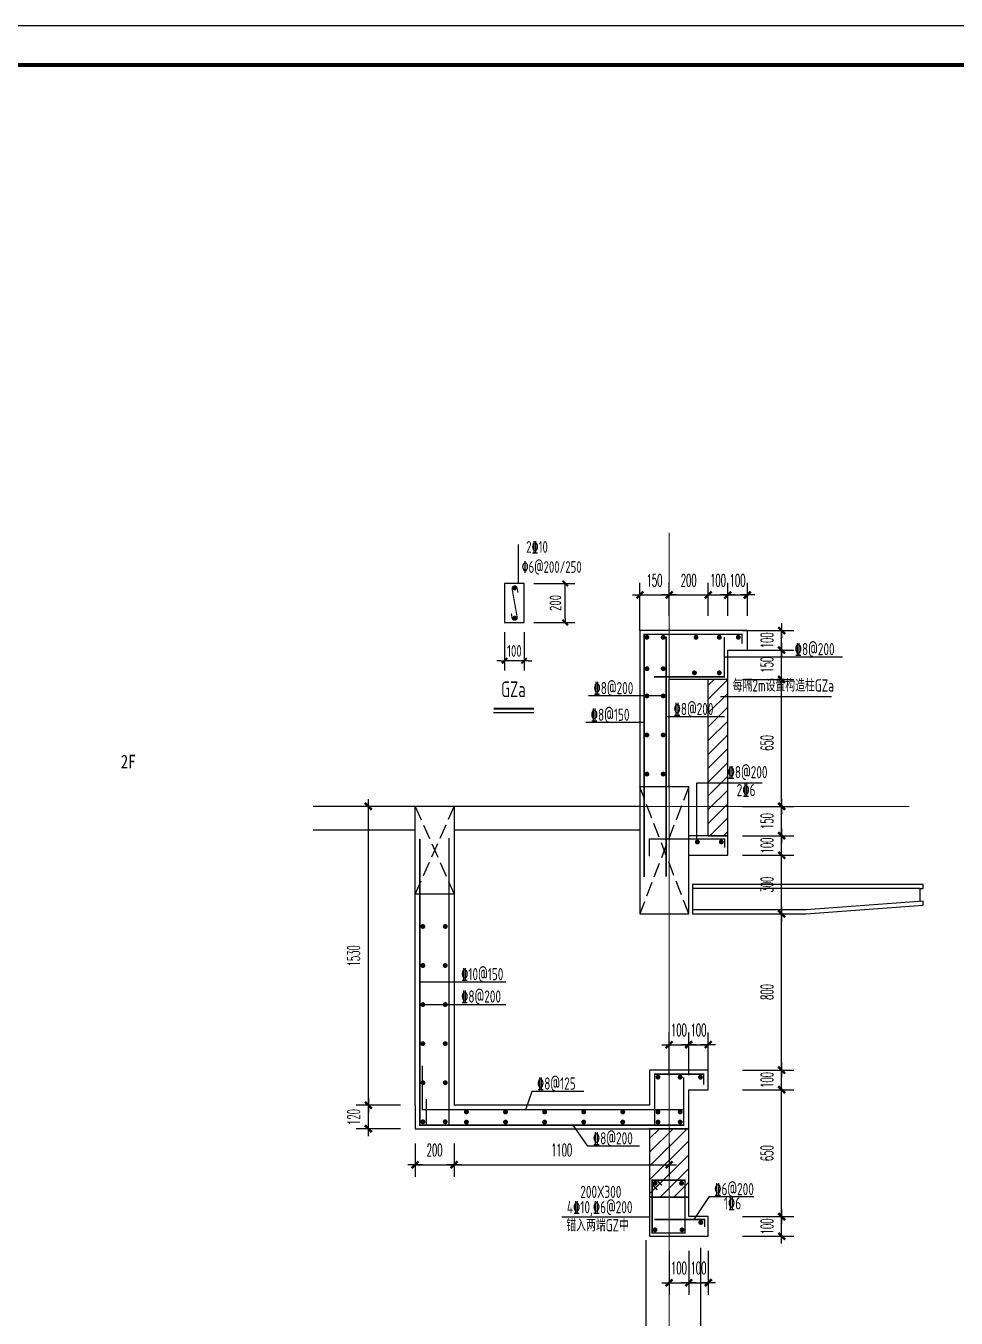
# Model space of a CAD drawing. Extents: x 169490 to 7584583, y -2399407 to 1374371.
# Drawn here: x 1592810 to 1597569, y 690855 to 697470 of the extents above; entities that cross this region are included whole.
import ezdxf
from ezdxf.enums import TextEntityAlignment as Align

# ---------------------------------------------------------------- set-up
doc = ezdxf.new("R2010")
doc.units = 0
doc.header["$LTSCALE"] = 100
for name, pattern in [('ACAD_ISO10W100', [18.5, 12, -3, 0.5, -3]), ('DASH', [0.35, 0.25, -0.1]), ('DIVIDE2', [15.875, 6.35, -3.175, 0, -3.175, 0, -3.175]), ('DOTE', [2.42, 2, -0.2, 0.02, -0.2])]:
    doc.linetypes.add(name, pattern=pattern)
doc.layers.get('0').update_dxf_attribs({"linetype": 'CONTINUOUS'})
doc.layers.get('DEFPOINTS').update_dxf_attribs({"linetype": 'CONTINUOUS'})
for name, color, linetype in [('10', 7, 'DIVIDE2'), ('A-TEXT(房间)', 243, 'CONTINUOUS'), ('PUB_HATCH', 8, 'CONTINUOUS'), ('S-BEAM-XRBAR', 20, 'CONTINUOUS'), ('S-DETL-LINE1', 2, 'CONTINUOUS'), ('S-DETL-RBAR', 1, 'CONTINUOUS'), ('S-DETL-TEXT', 7, 'CONTINUOUS'), ('S-SLAB-DIM', 92, 'CONTINUOUS'), ('WALL', 7, 'CONTINUOUS'), ('图框', 140, 'CONTINUOUS'), ('大样详图_文字', 60, 'CONTINUOUS'), ('尺寸标注', 3, 'CONTINUOUS'), ('立面', 73, 'CONTINUOUS'), ('辅助线', 251, 'CONTINUOUS')]:
    doc.layers.add(name, color=color, linetype=linetype)
doc.layers.add('DOTE', color=147, linetype='DOTE', lineweight=15)
doc.styles.add('DIM_FONT_T3', font='SIMPLEX', dxfattribs={"width": 0.494118, "bigfont": 'GBCBIG'})
doc.styles.add('TSSD_Dimension', font='Tssdeng.shx', dxfattribs={"width": 0.7, "bigfont": 'tssdchn.shx'})
doc.styles.add('TSSD_REIN', font='tssdeng.shx', dxfattribs={"width": 0.7, "bigfont": 'hztxt.shx'})
doc.styles.add('黑体', font='simhei.ttf', dxfattribs={"width": 0.7})
doc.dimstyles.new('DIMN100$TCH&&25', dxfattribs={"dimtxt": 63.75, "dimasz": 0.25, "dimexe": 62.5, "dimexo": 75, "dimgap": 43.125, "dimtad": 1, "dimdec": 0, "dimzin": 0, "dimdsep": 46, "dimtxsty": 'DIM_FONT_T3', "dimblk": '_DIMX', "dimcen": 0.09, "dimclrt": 7, "dimadec": 0, "dimazin": 0, "dimtfac": 1, "dimtdec": 0, "dimtix": 1, "dimtmove": 2, "dimatfit": 3, "dimldrblk": '_DIMX', "dimfxl": 10, "dimtolj": 1, "dimtzin": 0, "dimarcsym": 0})
doc.dimstyles.new('TSSD_20_100', dxfattribs={"dimtxt": 300, "dimasz": 100, "dimexe": 250, "dimexo": 250, "dimgap": 100, "dimtad": 1, "dimdec": 0, "dimlfac": 0.2, "dimzin": 0, "dimdsep": 46, "dimtxsty": 'TSSD_Dimension', "dimblk": '_TSDBK', "dimcen": 0, "dimclrt": 7, "dimadec": 0, "dimazin": 0, "dimtfac": 1, "dimtdec": 0, "dimtix": 1, "dimtmove": 2, "dimatfit": 3, "dimldrblk": '_TSDBK', "dimfxl": 1, "dimtolj": 1, "dimtzin": 0, "dimarcsym": 0})

# ---------------------------------------------------------------- blocks, each defined once
blk = doc.blocks.new('_DIMX')
blk.add_line((-150, 0), (150, 0))
at = {"const_width": 50}
blk.add_lwpolyline([(-70, -70), (70, 70)], dxfattribs=at)
blk = doc.blocks.new('*D1055')
at = {"layer": 'DEFPOINTS', "color": 0, "transparency": 16777216}
for p in [(1596201.2, 691274.4), (1596301.2, 691274.4), (1596301.2, 691036.2)]:
    blk.add_point(p, dxfattribs=at)
at = {"layer": '尺寸标注', "color": 0, "lineweight": -2, "transparency": 16777216}
for p, q in [((1596201.2, 691199.4), (1596201.2, 690973.7)), ((1596301.2, 691199.4), (1596301.2, 690973.7)), ((1596201, 691036.2), (1596200.7, 691036.2)), ((1596201.2, 691036.2), (1596301.2, 691036.2)), ((1596301.5, 691036.2), (1596301.7, 691036.2))]:
    blk.add_line(p, q, dxfattribs=at)
at = {"layer": '尺寸标注', "color": 0, "lineweight": -2, "transparency": 16777216, "xscale": 0.25, "yscale": 0.25, "zscale": 0.25}
blk.add_blockref('_DIMX', (1596201.2, 691036.2), dxfattribs=at)
at = {"layer": '尺寸标注', "color": 0, "lineweight": -2, "transparency": 16777216, "xscale": 0.25, "yscale": 0.25, "zscale": 0.25, "rotation": 180}
blk.add_blockref('_DIMX', (1596301.2, 691036.2), dxfattribs=at)
at = {"layer": '尺寸标注', "color": 7, "transparency": 16777216, "insert": (1596251.2, 691111.2), "char_height": 63.75, "attachment_point": 5, "style": 'DIM_FONT_T3'}
blk.add_mtext('\\A1;100', dxfattribs=at)
blk = doc.blocks.new('*D1056')
at = {"layer": 'DEFPOINTS', "color": 0, "transparency": 16777216}
for p in [(1596301.2, 692254.7), (1596201.2, 692024.4), (1596301.2, 692024.4)]:
    blk.add_point(p, dxfattribs=at)
at = {"layer": '尺寸标注', "color": 0, "lineweight": -2, "transparency": 16777216}
for p, q in [((1596201.2, 692099.4), (1596201.2, 692317.2)), ((1596301.2, 692099.4), (1596301.2, 692317.2)), ((1596201, 692254.7), (1596200.7, 692254.7)), ((1596201.2, 692254.7), (1596301.2, 692254.7)), ((1596301.5, 692254.7), (1596301.7, 692254.7))]:
    blk.add_line(p, q, dxfattribs=at)
at = {"layer": '尺寸标注', "color": 0, "lineweight": -2, "transparency": 16777216, "xscale": 0.25, "yscale": 0.25, "zscale": 0.25}
blk.add_blockref('_DIMX', (1596201.2, 692254.7), dxfattribs=at)
at = {"layer": '尺寸标注', "color": 0, "lineweight": -2, "transparency": 16777216, "xscale": 0.25, "yscale": 0.25, "zscale": 0.25, "rotation": 180}
blk.add_blockref('_DIMX', (1596301.2, 692254.7), dxfattribs=at)
at = {"layer": '尺寸标注', "color": 7, "transparency": 16777216, "insert": (1596251.2, 692329.7), "char_height": 63.75, "attachment_point": 5, "style": 'DIM_FONT_T3'}
blk.add_mtext('\\A1;100', dxfattribs=at)
blk = doc.blocks.new('*D1057')
at = {"layer": 'DEFPOINTS', "color": 0, "transparency": 16777216}
for p in [(1595001.2, 691824.4), (1596101.2, 691824.4), (1596101.2, 691640.1)]:
    blk.add_point(p, dxfattribs=at)
at = {"layer": '尺寸标注', "color": 0, "lineweight": -2, "transparency": 16777216}
for p, q in [((1595001.2, 691749.4), (1595001.2, 691577.6)), ((1596101.2, 691749.4), (1596101.2, 691577.6)), ((1595001.5, 691640.1), (1596101, 691640.1))]:
    blk.add_line(p, q, dxfattribs=at)
at = {"layer": '尺寸标注', "color": 0, "lineweight": -2, "transparency": 16777216, "xscale": 0.25, "yscale": 0.25, "zscale": 0.25, "rotation": 180}
blk.add_blockref('_DIMX', (1595001.2, 691640.1), dxfattribs=at)
at = {"layer": '尺寸标注', "color": 0, "lineweight": -2, "transparency": 16777216, "xscale": 0.25, "yscale": 0.25, "zscale": 0.25}
blk.add_blockref('_DIMX', (1596101.2, 691640.1), dxfattribs=at)
at = {"layer": '尺寸标注', "color": 7, "transparency": 16777216, "insert": (1595551.2, 691715.1), "char_height": 63.75, "attachment_point": 5, "style": 'DIM_FONT_T3'}
blk.add_mtext('\\A1;1100', dxfattribs=at)
blk = doc.blocks.new('*D1058')
at = {"layer": 'DEFPOINTS', "color": 0, "transparency": 16777216}
for p in [(1594801.2, 691824.4), (1595001.2, 691824.4), (1595001.2, 691640.1)]:
    blk.add_point(p, dxfattribs=at)
at = {"layer": '尺寸标注', "color": 0, "lineweight": -2, "transparency": 16777216}
for p, q in [((1594801.2, 691749.4), (1594801.2, 691577.6)), ((1595001.2, 691749.4), (1595001.2, 691577.6)), ((1594801.5, 691640.1), (1595001, 691640.1))]:
    blk.add_line(p, q, dxfattribs=at)
at = {"layer": '尺寸标注', "color": 0, "lineweight": -2, "transparency": 16777216, "xscale": 0.25, "yscale": 0.25, "zscale": 0.25, "rotation": 180}
blk.add_blockref('_DIMX', (1594801.2, 691640.1), dxfattribs=at)
at = {"layer": '尺寸标注', "color": 0, "lineweight": -2, "transparency": 16777216, "xscale": 0.25, "yscale": 0.25, "zscale": 0.25}
blk.add_blockref('_DIMX', (1595001.2, 691640.1), dxfattribs=at)
at = {"layer": '尺寸标注', "color": 7, "transparency": 16777216, "insert": (1594901.2, 691715.1), "char_height": 63.75, "attachment_point": 5, "style": 'DIM_FONT_T3'}
blk.add_mtext('\\A1;200', dxfattribs=at)
blk = doc.blocks.new('*D1059')
at = {"layer": 'DEFPOINTS', "color": 0, "transparency": 16777216}
for p in [(1594562.4, 693474.4), (1594801.2, 693474.4), (1594801.2, 691944.4)]:
    blk.add_point(p, dxfattribs=at)
at = {"layer": '尺寸标注', "color": 0, "lineweight": -2, "transparency": 16777216}
for p, q in [((1594726.2, 693474.4), (1594499.9, 693474.4)), ((1594562.4, 691944.6), (1594562.4, 693474.1)), ((1594726.2, 691944.4), (1594499.9, 691944.4))]:
    blk.add_line(p, q, dxfattribs=at)
at = {"layer": '尺寸标注', "color": 0, "lineweight": -2, "transparency": 16777216, "xscale": 0.25, "yscale": 0.25, "zscale": 0.25}
for p, rotation in [((1594562.4, 693474.4), 90), ((1594562.4, 691944.4), 270)]:
    blk.add_blockref('_DIMX', p, dxfattribs=dict(at, rotation=rotation))
at = {"layer": '尺寸标注', "color": 7, "transparency": 16777216, "insert": (1594487.4, 692709.4), "char_height": 63.75, "attachment_point": 5, "rotation": 90, "style": 'DIM_FONT_T3'}
blk.add_mtext('\\A1;1530', dxfattribs=at)
blk = doc.blocks.new('*D1060')
at = {"layer": 'DEFPOINTS', "color": 0, "transparency": 16777216}
for p in [(1596401.2, 694374.4), (1596676.8, 694374.4), (1596401.2, 694274.4)]:
    blk.add_point(p, dxfattribs=at)
at = {"layer": '尺寸标注', "color": 0, "lineweight": -2, "transparency": 16777216}
for p, q in [((1596476.2, 694374.4), (1596739.3, 694374.4)), ((1596676.8, 694374.6), (1596676.8, 694374.9)), ((1596676.8, 694274.4), (1596676.8, 694374.4)), ((1596476.2, 694274.4), (1596739.3, 694274.4)), ((1596676.8, 694274.1), (1596676.8, 694273.9))]:
    blk.add_line(p, q, dxfattribs=at)
at = {"layer": '尺寸标注', "color": 0, "lineweight": -2, "transparency": 16777216, "xscale": 0.25, "yscale": 0.25, "zscale": 0.25}
for p, rotation in [((1596676.8, 694374.4), 270), ((1596676.8, 694274.4), 90)]:
    blk.add_blockref('_DIMX', p, dxfattribs=dict(at, rotation=rotation))
at = {"layer": '尺寸标注', "color": 7, "transparency": 16777216, "insert": (1596601.8, 694324.4), "char_height": 63.75, "attachment_point": 5, "rotation": 90, "style": 'DIM_FONT_T3'}
blk.add_mtext('\\A1;100', dxfattribs=at)
blk = doc.blocks.new('*D1061')
at = {"layer": 'DEFPOINTS', "color": 0, "transparency": 16777216}
for p in [(1596401.2, 693474.4), (1596676.8, 693474.4), (1596401.2, 693324.4)]:
    blk.add_point(p, dxfattribs=at)
at = {"layer": '尺寸标注', "color": 0, "lineweight": -2, "transparency": 16777216}
for p, q in [((1596476.2, 693474.4), (1596739.3, 693474.4)), ((1596676.8, 693474.6), (1596676.8, 693474.9)), ((1596676.8, 693324.4), (1596676.8, 693474.4)), ((1596476.2, 693324.4), (1596739.3, 693324.4)), ((1596676.8, 693324.1), (1596676.8, 693323.9))]:
    blk.add_line(p, q, dxfattribs=at)
at = {"layer": '尺寸标注', "color": 0, "lineweight": -2, "transparency": 16777216, "xscale": 0.25, "yscale": 0.25, "zscale": 0.25}
for p, rotation in [((1596676.8, 693474.4), 270), ((1596676.8, 693324.4), 90)]:
    blk.add_blockref('_DIMX', p, dxfattribs=dict(at, rotation=rotation))
at = {"layer": '尺寸标注', "color": 7, "transparency": 16777216, "insert": (1596601.8, 693399.4), "char_height": 63.75, "attachment_point": 5, "rotation": 90, "style": 'DIM_FONT_T3'}
blk.add_mtext('\\A1;150', dxfattribs=at)
blk = doc.blocks.new('*D1062')
at = {"layer": 'DEFPOINTS', "color": 0, "transparency": 16777216}
for p in [(1596401.2, 692924.4), (1596676.8, 692924.4), (1596401.2, 692124.4)]:
    blk.add_point(p, dxfattribs=at)
at = {"layer": '尺寸标注', "color": 0, "lineweight": -2, "transparency": 16777216}
for p, q in [((1596476.2, 692924.4), (1596739.3, 692924.4)), ((1596676.8, 692124.6), (1596676.8, 692924.1)), ((1596476.2, 692124.4), (1596739.3, 692124.4))]:
    blk.add_line(p, q, dxfattribs=at)
at = {"layer": '尺寸标注', "color": 0, "lineweight": -2, "transparency": 16777216, "xscale": 0.25, "yscale": 0.25, "zscale": 0.25}
for p, rotation in [((1596676.8, 692924.4), 90), ((1596676.8, 692124.4), 270)]:
    blk.add_blockref('_DIMX', p, dxfattribs=dict(at, rotation=rotation))
at = {"layer": '尺寸标注', "color": 7, "transparency": 16777216, "insert": (1596601.8, 692524.4), "char_height": 63.75, "attachment_point": 5, "rotation": 90, "style": 'DIM_FONT_T3'}
blk.add_mtext('\\A1;800', dxfattribs=at)
blk = doc.blocks.new('*D1063')
at = {"layer": 'DEFPOINTS', "color": 0, "transparency": 16777216}
for p in [(1596401.2, 692124.4), (1596676.8, 692124.4), (1596401.2, 692024.4)]:
    blk.add_point(p, dxfattribs=at)
at = {"layer": '尺寸标注', "color": 0, "lineweight": -2, "transparency": 16777216}
for p, q in [((1596476.2, 692124.4), (1596739.3, 692124.4)), ((1596676.8, 692124.6), (1596676.8, 692124.9)), ((1596676.8, 692024.4), (1596676.8, 692124.4)), ((1596476.2, 692024.4), (1596739.3, 692024.4)), ((1596676.8, 692024.1), (1596676.8, 692023.9))]:
    blk.add_line(p, q, dxfattribs=at)
at = {"layer": '尺寸标注', "color": 0, "lineweight": -2, "transparency": 16777216, "xscale": 0.25, "yscale": 0.25, "zscale": 0.25}
for p, rotation in [((1596676.8, 692124.4), 270), ((1596676.8, 692024.4), 90)]:
    blk.add_blockref('_DIMX', p, dxfattribs=dict(at, rotation=rotation))
at = {"layer": '尺寸标注', "color": 7, "transparency": 16777216, "insert": (1596601.8, 692074.4), "char_height": 63.75, "attachment_point": 5, "rotation": 90, "style": 'DIM_FONT_T3'}
blk.add_mtext('\\A1;100', dxfattribs=at)
blk = doc.blocks.new('*D1064')
at = {"layer": 'DEFPOINTS', "color": 0, "transparency": 16777216}
for p in [(1596401.2, 692024.4), (1596676.8, 692024.4), (1596401.2, 691374.4)]:
    blk.add_point(p, dxfattribs=at)
at = {"layer": '尺寸标注', "color": 0, "lineweight": -2, "transparency": 16777216}
for p, q in [((1596476.2, 692024.4), (1596739.3, 692024.4)), ((1596676.8, 691374.6), (1596676.8, 692024.1)), ((1596476.2, 691374.4), (1596739.3, 691374.4))]:
    blk.add_line(p, q, dxfattribs=at)
at = {"layer": '尺寸标注', "color": 0, "lineweight": -2, "transparency": 16777216, "xscale": 0.25, "yscale": 0.25, "zscale": 0.25}
for p, rotation in [((1596676.8, 692024.4), 90), ((1596676.8, 691374.4), 270)]:
    blk.add_blockref('_DIMX', p, dxfattribs=dict(at, rotation=rotation))
at = {"layer": '尺寸标注', "color": 7, "transparency": 16777216, "insert": (1596601.8, 691699.4), "char_height": 63.75, "attachment_point": 5, "rotation": 90, "style": 'DIM_FONT_T3'}
blk.add_mtext('\\A1;650', dxfattribs=at)
blk = doc.blocks.new('*D1065')
at = {"layer": 'DEFPOINTS', "color": 0, "transparency": 16777216}
for p in [(1596401.2, 691374.4), (1596676.8, 691374.4), (1596401.2, 691274.4)]:
    blk.add_point(p, dxfattribs=at)
at = {"layer": '尺寸标注', "color": 0, "lineweight": -2, "transparency": 16777216}
for p, q in [((1596476.2, 691374.4), (1596739.3, 691374.4)), ((1596676.8, 691374.6), (1596676.8, 691374.9)), ((1596676.8, 691274.4), (1596676.8, 691374.4)), ((1596476.2, 691274.4), (1596739.3, 691274.4)), ((1596676.8, 691274.1), (1596676.8, 691273.9))]:
    blk.add_line(p, q, dxfattribs=at)
at = {"layer": '尺寸标注', "color": 0, "lineweight": -2, "transparency": 16777216, "xscale": 0.25, "yscale": 0.25, "zscale": 0.25}
for p, rotation in [((1596676.8, 691374.4), 270), ((1596676.8, 691274.4), 90)]:
    blk.add_blockref('_DIMX', p, dxfattribs=dict(at, rotation=rotation))
at = {"layer": '尺寸标注', "color": 7, "transparency": 16777216, "insert": (1596601.8, 691324.4), "char_height": 63.75, "attachment_point": 5, "rotation": 90, "style": 'DIM_FONT_T3'}
blk.add_mtext('\\A1;100', dxfattribs=at)
blk = doc.blocks.new('*D1066')
at = {"layer": 'DEFPOINTS', "color": 0, "transparency": 16777216}
for p in [(1594562.4, 691944.4), (1594801.2, 691944.4), (1594801.2, 691824.4)]:
    blk.add_point(p, dxfattribs=at)
at = {"layer": '尺寸标注', "color": 0, "lineweight": -2, "transparency": 16777216}
for p, q in [((1594726.2, 691944.4), (1594499.9, 691944.4)), ((1594562.4, 691944.6), (1594562.4, 691944.9)), ((1594562.4, 691824.4), (1594562.4, 691944.4)), ((1594726.2, 691824.4), (1594499.9, 691824.4)), ((1594562.4, 691824.1), (1594562.4, 691823.9))]:
    blk.add_line(p, q, dxfattribs=at)
at = {"layer": '尺寸标注', "color": 0, "lineweight": -2, "transparency": 16777216, "xscale": 0.25, "yscale": 0.25, "zscale": 0.25}
for p, rotation in [((1594562.4, 691944.4), 270), ((1594562.4, 691824.4), 90)]:
    blk.add_blockref('_DIMX', p, dxfattribs=dict(at, rotation=rotation))
at = {"layer": '尺寸标注', "color": 7, "transparency": 16777216, "insert": (1594487.4, 691884.4), "char_height": 63.75, "attachment_point": 5, "rotation": 90, "style": 'DIM_FONT_T3'}
blk.add_mtext('\\A1;120', dxfattribs=at)
blk = doc.blocks.new('gghhhh')
at = {"layer": 'S-DETL-RBAR', "const_width": 7.5}
blk.add_lwpolyline([(5811284.9, -2287289.6), (5811452.4, -2287289.6), (5811452.4, -2287559.4), (5811284.9, -2287559.4)], close=True, dxfattribs=at)
for points in [[(5811284.9, -2287312.6), (5811310.9, -2287338.6)], [(5811333.8, -2287315.6), (5811307.9, -2287289.6)], [(5811552.7, -2287529.3), (5811552.7, -2287490.4), (5811295.3, -2287490.4)]]:
    blk.add_lwpolyline(points, dxfattribs=at)
at = {"layer": 'S-DETL-RBAR', "const_width": 12.5}
for points in [[(5811293.2, -2287305.4, 1), (5811305.7, -2287305.4, 1)], [(5811428.8, -2287305.4, 1), (5811441.3, -2287305.4, 1)], [(5811527.3, -2287505.9, 1), (5811539.8, -2287505.9, 1)], [(5811292.7, -2287543.4, 1), (5811305.2, -2287543.4, 1)], [(5811430.9, -2287543.4, 1), (5811443.4, -2287543.4, 1)]]:
    blk.add_lwpolyline(points, format="xyb", close=True, dxfattribs=at)
at = {"layer": 'S-DETL-TEXT'}
for p, q in [((5811575.7, -2287372.9), (5811497.1, -2287490.4)), ((5811575.7, -2287372.9), (5811805, -2287372.9)), ((5810822.9, -2287476.9), (5811220.6, -2287476.9)), ((5810822.9, -2287476.9), (5811271.5, -2287476.9))]:
    blk.add_line(p, q, dxfattribs=at)
at = {"layer": 'S-DETL-TEXT', "style": 'TSSD_REIN', "width": 0.7}
for s, p in [('%%1326@200', (5811601.9, -2287366.6, 3.7)), ('200X300', (5810917, -2287380.5, 3.7)), ('1%%1326', (5811651.2, -2287439.4, 3.7)), ('4%%13210,%%1326@200', (5810848.2, -2287458.9, 3.7)), ('锚入两端GZ中', (5810845.6, -2287551.2))]:
    blk.add_text(s, height=62.5, dxfattribs=at).set_placement(p)
blk = doc.blocks.new('*D1067')
at = {"layer": 'DEFPOINTS', "color": 0, "transparency": 16777216}
for p in [(1596201.2, 692254.7), (1596101.2, 692024.4), (1596201.2, 692024.4)]:
    blk.add_point(p, dxfattribs=at)
at = {"layer": '尺寸标注', "color": 0, "lineweight": -2, "transparency": 16777216}
for p, q in [((1596101.2, 692099.4), (1596101.2, 692317.2)), ((1596201.2, 692099.4), (1596201.2, 692317.2)), ((1596101, 692254.7), (1596100.7, 692254.7)), ((1596101.2, 692254.7), (1596201.2, 692254.7)), ((1596201.5, 692254.7), (1596201.7, 692254.7))]:
    blk.add_line(p, q, dxfattribs=at)
at = {"layer": '尺寸标注', "color": 0, "lineweight": -2, "transparency": 16777216, "xscale": 0.25, "yscale": 0.25, "zscale": 0.25}
blk.add_blockref('_DIMX', (1596101.2, 692254.7), dxfattribs=at)
at = {"layer": '尺寸标注', "color": 0, "lineweight": -2, "transparency": 16777216, "xscale": 0.25, "yscale": 0.25, "zscale": 0.25, "rotation": 180}
blk.add_blockref('_DIMX', (1596201.2, 692254.7), dxfattribs=at)
at = {"layer": '尺寸标注', "color": 7, "transparency": 16777216, "insert": (1596151.2, 692329.7), "char_height": 63.75, "attachment_point": 5, "style": 'DIM_FONT_T3'}
blk.add_mtext('\\A1;100', dxfattribs=at)
blk = doc.blocks.new('*D1068')
at = {"layer": 'DEFPOINTS', "color": 0, "transparency": 16777216}
for p in [(1596101.2, 691274.4), (1596201.2, 691274.4), (1596201.2, 691036.2)]:
    blk.add_point(p, dxfattribs=at)
at = {"layer": '尺寸标注', "color": 0, "lineweight": -2, "transparency": 16777216}
for p, q in [((1596101.2, 691199.4), (1596101.2, 690973.7)), ((1596201.2, 691199.4), (1596201.2, 690973.7)), ((1596101, 691036.2), (1596100.7, 691036.2)), ((1596101.2, 691036.2), (1596201.2, 691036.2)), ((1596201.5, 691036.2), (1596201.7, 691036.2))]:
    blk.add_line(p, q, dxfattribs=at)
at = {"layer": '尺寸标注', "color": 0, "lineweight": -2, "transparency": 16777216, "xscale": 0.25, "yscale": 0.25, "zscale": 0.25}
blk.add_blockref('_DIMX', (1596101.2, 691036.2), dxfattribs=at)
at = {"layer": '尺寸标注', "color": 0, "lineweight": -2, "transparency": 16777216, "xscale": 0.25, "yscale": 0.25, "zscale": 0.25, "rotation": 180}
blk.add_blockref('_DIMX', (1596201.2, 691036.2), dxfattribs=at)
at = {"layer": '尺寸标注', "color": 7, "transparency": 16777216, "insert": (1596151.2, 691111.2), "char_height": 63.75, "attachment_point": 5, "style": 'DIM_FONT_T3'}
blk.add_mtext('\\A1;100', dxfattribs=at)
blk = doc.blocks.new('*D1069')
at = {"layer": 'DEFPOINTS', "color": 0, "transparency": 16777216}
for p in [(1596401.2, 693324.4), (1596676.8, 693324.4), (1596401.2, 693224.4)]:
    blk.add_point(p, dxfattribs=at)
at = {"layer": '尺寸标注', "color": 0, "lineweight": -2, "transparency": 16777216}
for p, q in [((1596476.2, 693324.4), (1596739.3, 693324.4)), ((1596676.8, 693324.6), (1596676.8, 693324.9)), ((1596676.8, 693224.4), (1596676.8, 693324.4)), ((1596476.2, 693224.4), (1596739.3, 693224.4)), ((1596676.8, 693224.1), (1596676.8, 693223.9))]:
    blk.add_line(p, q, dxfattribs=at)
at = {"layer": '尺寸标注', "color": 0, "lineweight": -2, "transparency": 16777216, "xscale": 0.25, "yscale": 0.25, "zscale": 0.25}
for p, rotation in [((1596676.8, 693324.4), 270), ((1596676.8, 693224.4), 90)]:
    blk.add_blockref('_DIMX', p, dxfattribs=dict(at, rotation=rotation))
at = {"layer": '尺寸标注', "color": 7, "transparency": 16777216, "insert": (1596601.8, 693274.4), "char_height": 63.75, "attachment_point": 5, "rotation": 90, "style": 'DIM_FONT_T3'}
blk.add_mtext('\\A1;100', dxfattribs=at)
blk = doc.blocks.new('*D1070')
at = {"layer": 'DEFPOINTS', "color": 0, "transparency": 16777216}
for p in [(1596401.2, 693224.4), (1596676.8, 693224.4), (1596401.2, 692924.4)]:
    blk.add_point(p, dxfattribs=at)
at = {"layer": '尺寸标注', "color": 0, "lineweight": -2, "transparency": 16777216}
for p, q in [((1596476.2, 693224.4), (1596739.3, 693224.4)), ((1596676.8, 692924.6), (1596676.8, 693224.1)), ((1596476.2, 692924.4), (1596739.3, 692924.4))]:
    blk.add_line(p, q, dxfattribs=at)
at = {"layer": '尺寸标注', "color": 0, "lineweight": -2, "transparency": 16777216, "xscale": 0.25, "yscale": 0.25, "zscale": 0.25}
for p, rotation in [((1596676.8, 693224.4), 90), ((1596676.8, 692924.4), 270)]:
    blk.add_blockref('_DIMX', p, dxfattribs=dict(at, rotation=rotation))
at = {"layer": '尺寸标注', "color": 7, "transparency": 16777216, "insert": (1596601.8, 693074.4), "char_height": 63.75, "attachment_point": 5, "rotation": 90, "style": 'DIM_FONT_T3'}
blk.add_mtext('\\A1;300', dxfattribs=at)
blk = doc.blocks.new('*D1071')
at = {"layer": 'DEFPOINTS', "color": 0, "transparency": 16777216}
for p in [(1596301.2, 694556.5), (1596101.2, 694374.4), (1596301.2, 694374.4)]:
    blk.add_point(p, dxfattribs=at)
at = {"layer": '尺寸标注', "color": 0, "lineweight": -2, "transparency": 16777216}
for p, q in [((1596101.2, 694449.4), (1596101.2, 694619)), ((1596301.2, 694449.4), (1596301.2, 694619)), ((1596101.5, 694556.5), (1596301, 694556.5))]:
    blk.add_line(p, q, dxfattribs=at)
at = {"layer": '尺寸标注', "color": 0, "lineweight": -2, "transparency": 16777216, "xscale": 0.25, "yscale": 0.25, "zscale": 0.25, "rotation": 180}
blk.add_blockref('_DIMX', (1596101.2, 694556.5), dxfattribs=at)
at = {"layer": '尺寸标注', "color": 0, "lineweight": -2, "transparency": 16777216, "xscale": 0.25, "yscale": 0.25, "zscale": 0.25}
blk.add_blockref('_DIMX', (1596301.2, 694556.5), dxfattribs=at)
at = {"layer": '尺寸标注', "color": 7, "transparency": 16777216, "insert": (1596201.2, 694631.5), "char_height": 63.75, "attachment_point": 5, "style": 'DIM_FONT_T3'}
blk.add_mtext('\\A1;200', dxfattribs=at)
blk = doc.blocks.new('*D1072')
at = {"layer": 'DEFPOINTS', "color": 0, "transparency": 16777216}
for p in [(1596101.2, 694556.5), (1595951.2, 694374.4), (1596101.2, 694374.4)]:
    blk.add_point(p, dxfattribs=at)
at = {"layer": '尺寸标注', "color": 0, "lineweight": -2, "transparency": 16777216}
for p, q in [((1595951.2, 694449.4), (1595951.2, 694619)), ((1596101.2, 694449.4), (1596101.2, 694619)), ((1595951, 694556.5), (1595950.7, 694556.5)), ((1595951.2, 694556.5), (1596101.2, 694556.5)), ((1596101.5, 694556.5), (1596101.7, 694556.5))]:
    blk.add_line(p, q, dxfattribs=at)
at = {"layer": '尺寸标注', "color": 0, "lineweight": -2, "transparency": 16777216, "xscale": 0.25, "yscale": 0.25, "zscale": 0.25}
blk.add_blockref('_DIMX', (1595951.2, 694556.5), dxfattribs=at)
at = {"layer": '尺寸标注', "color": 0, "lineweight": -2, "transparency": 16777216, "xscale": 0.25, "yscale": 0.25, "zscale": 0.25, "rotation": 180}
blk.add_blockref('_DIMX', (1596101.2, 694556.5), dxfattribs=at)
at = {"layer": '尺寸标注', "color": 7, "transparency": 16777216, "insert": (1596026.2, 694631.5), "char_height": 63.75, "attachment_point": 5, "style": 'DIM_FONT_T3'}
blk.add_mtext('\\A1;150', dxfattribs=at)
blk = doc.blocks.new('*D1073')
at = {"layer": 'DEFPOINTS', "color": 0, "transparency": 16777216}
for p in [(1596401.2, 694556.5), (1596301.2, 694374.4), (1596401.2, 694374.4)]:
    blk.add_point(p, dxfattribs=at)
at = {"layer": '尺寸标注', "color": 0, "lineweight": -2, "transparency": 16777216}
for p, q in [((1596301.2, 694449.4), (1596301.2, 694619)), ((1596401.2, 694449.4), (1596401.2, 694619)), ((1596301, 694556.5), (1596300.7, 694556.5)), ((1596301.2, 694556.5), (1596401.2, 694556.5)), ((1596401.5, 694556.5), (1596401.7, 694556.5))]:
    blk.add_line(p, q, dxfattribs=at)
at = {"layer": '尺寸标注', "color": 0, "lineweight": -2, "transparency": 16777216, "xscale": 0.25, "yscale": 0.25, "zscale": 0.25}
blk.add_blockref('_DIMX', (1596301.2, 694556.5), dxfattribs=at)
at = {"layer": '尺寸标注', "color": 0, "lineweight": -2, "transparency": 16777216, "xscale": 0.25, "yscale": 0.25, "zscale": 0.25, "rotation": 180}
blk.add_blockref('_DIMX', (1596401.2, 694556.5), dxfattribs=at)
at = {"layer": '尺寸标注', "color": 7, "transparency": 16777216, "insert": (1596351.2, 694631.5), "char_height": 63.75, "attachment_point": 5, "style": 'DIM_FONT_T3'}
blk.add_mtext('\\A1;100', dxfattribs=at)
blk = doc.blocks.new('*D1074')
at = {"layer": 'DEFPOINTS', "color": 0, "transparency": 16777216}
for p in [(1596501.2, 694556.5), (1596401.2, 694374.4), (1596501.2, 694374.4)]:
    blk.add_point(p, dxfattribs=at)
at = {"layer": '尺寸标注', "color": 0, "lineweight": -2, "transparency": 16777216}
for p, q in [((1596401.2, 694449.4), (1596401.2, 694619)), ((1596501.2, 694449.4), (1596501.2, 694619)), ((1596401, 694556.5), (1596400.7, 694556.5)), ((1596401.2, 694556.5), (1596501.2, 694556.5)), ((1596501.5, 694556.5), (1596501.7, 694556.5))]:
    blk.add_line(p, q, dxfattribs=at)
at = {"layer": '尺寸标注', "color": 0, "lineweight": -2, "transparency": 16777216, "xscale": 0.25, "yscale": 0.25, "zscale": 0.25}
blk.add_blockref('_DIMX', (1596401.2, 694556.5), dxfattribs=at)
at = {"layer": '尺寸标注', "color": 0, "lineweight": -2, "transparency": 16777216, "xscale": 0.25, "yscale": 0.25, "zscale": 0.25, "rotation": 180}
blk.add_blockref('_DIMX', (1596501.2, 694556.5), dxfattribs=at)
at = {"layer": '尺寸标注', "color": 7, "transparency": 16777216, "insert": (1596451.2, 694631.5), "char_height": 63.75, "attachment_point": 5, "style": 'DIM_FONT_T3'}
blk.add_mtext('\\A1;100', dxfattribs=at)
blk = doc.blocks.new('_TSDBK')
blk.add_line((-1, 0), (0, 0))
at = {"const_width": 0.5}
blk.add_lwpolyline([(-0.7, -0.7), (0.7, 0.7)], dxfattribs=at)
blk = doc.blocks.new('*D3975')
at = {"layer": 'DEFPOINTS', "color": 0, "transparency": 16777216}
for p in [(2763500, 740316), (2764551, 740316), (2763500, 739316)]:
    blk.add_point(p, dxfattribs=at)
at = {"layer": 'S-SLAB-DIM', "color": 0, "lineweight": -2, "transparency": 16777216}
for p, q in [((2763750, 740316), (2764801, 740316)), ((2764551, 739416), (2764551, 740216)), ((2763750, 739316), (2764801, 739316))]:
    blk.add_line(p, q, dxfattribs=at)
at = {"layer": 'S-SLAB-DIM', "color": 0, "lineweight": -2, "transparency": 16777216, "xscale": 100, "yscale": 100, "zscale": 100}
for p, rotation in [((2764551, 740316), 90), ((2764551, 739316), 270)]:
    blk.add_blockref('_TSDBK', p, dxfattribs=dict(at, rotation=rotation))
at = {"layer": 'S-SLAB-DIM', "color": 7, "transparency": 16777216, "insert": (2764301, 739816), "char_height": 300, "attachment_point": 5, "rotation": 90, "style": 'TSSD_Dimension'}
blk.add_mtext('\\A1;200', dxfattribs=at)
blk = doc.blocks.new('*D3976')
at = {"layer": 'DEFPOINTS', "color": 0, "transparency": 16777216}
for p in [(2763000, 739316), (2763500, 739316), (2763000, 738338)]:
    blk.add_point(p, dxfattribs=at)
at = {"layer": 'S-SLAB-DIM', "color": 0, "lineweight": -2, "transparency": 16777216}
for p, q in [((2763000, 739066), (2763000, 738088)), ((2763500, 739066), (2763500, 738088)), ((2762900, 738338), (2762800, 738338)), ((2763500, 738338), (2763000, 738338)), ((2763600, 738338), (2763700, 738338))]:
    blk.add_line(p, q, dxfattribs=at)
at = {"layer": 'S-SLAB-DIM', "color": 0, "lineweight": -2, "transparency": 16777216, "xscale": 100, "yscale": 100, "zscale": 100}
blk.add_blockref('_TSDBK', (2763000, 738338), dxfattribs=at)
at = {"layer": 'S-SLAB-DIM', "color": 0, "lineweight": -2, "transparency": 16777216, "xscale": 100, "yscale": 100, "zscale": 100, "rotation": 180}
blk.add_blockref('_TSDBK', (2763500, 738338), dxfattribs=at)
at = {"layer": 'S-SLAB-DIM', "color": 7, "transparency": 16777216, "insert": (2763250, 738588), "char_height": 300, "attachment_point": 5, "style": 'TSSD_Dimension'}
blk.add_mtext('\\A1;100', dxfattribs=at)
blk = doc.blocks.new('*D3979')
at = {"layer": 'DEFPOINTS', "color": 0, "transparency": 16777216}
for p in [(1596401.2, 694274.4), (1596676.8, 694274.4), (1596401.2, 694124.4)]:
    blk.add_point(p, dxfattribs=at)
at = {"layer": '尺寸标注', "color": 0, "lineweight": -2, "transparency": 16777216}
for p, q in [((1596476.2, 694274.4), (1596739.3, 694274.4)), ((1596676.8, 694274.6), (1596676.8, 694274.9)), ((1596676.8, 694124.4), (1596676.8, 694274.4)), ((1596476.2, 694124.4), (1596739.3, 694124.4)), ((1596676.8, 694124.1), (1596676.8, 694123.9))]:
    blk.add_line(p, q, dxfattribs=at)
at = {"layer": '尺寸标注', "color": 0, "lineweight": -2, "transparency": 16777216, "xscale": 0.25, "yscale": 0.25, "zscale": 0.25}
for p, rotation in [((1596676.8, 694274.4), 270), ((1596676.8, 694124.4), 90)]:
    blk.add_blockref('_DIMX', p, dxfattribs=dict(at, rotation=rotation))
at = {"layer": '尺寸标注', "color": 7, "transparency": 16777216, "insert": (1596601.8, 694199.4), "char_height": 63.75, "attachment_point": 5, "rotation": 90, "style": 'DIM_FONT_T3'}
blk.add_mtext('\\A1;150', dxfattribs=at)
blk = doc.blocks.new('*D3980')
at = {"layer": 'DEFPOINTS', "color": 0, "transparency": 16777216}
for p in [(1596401.2, 694124.4), (1596676.8, 694124.4), (1596401.2, 693474.4)]:
    blk.add_point(p, dxfattribs=at)
at = {"layer": '尺寸标注', "color": 0, "lineweight": -2, "transparency": 16777216}
for p, q in [((1596476.2, 694124.4), (1596739.3, 694124.4)), ((1596676.8, 693474.6), (1596676.8, 694124.1)), ((1596476.2, 693474.4), (1596739.3, 693474.4))]:
    blk.add_line(p, q, dxfattribs=at)
at = {"layer": '尺寸标注', "color": 0, "lineweight": -2, "transparency": 16777216, "xscale": 0.25, "yscale": 0.25, "zscale": 0.25}
for p, rotation in [((1596676.8, 694124.4), 90), ((1596676.8, 693474.4), 270)]:
    blk.add_blockref('_DIMX', p, dxfattribs=dict(at, rotation=rotation))
at = {"layer": '尺寸标注', "color": 7, "transparency": 16777216, "insert": (1596601.8, 693799.4), "char_height": 63.75, "attachment_point": 5, "rotation": 90, "style": 'DIM_FONT_T3'}
blk.add_mtext('\\A1;650', dxfattribs=at)
blk = doc.blocks.new('BW-3345082', base_point=(2762717.9, 737011.7, 0))
at = {"layer": 'S-BEAM-XRBAR', "const_width": 30}
blk.add_lwpolyline([(2763172.5, 739546), (2763193.4, 739427.8, 0.9998467), (2763321.4, 739450.4), (2763193.4, 740175.2, -1.0001533), (2763321.4, 740197.8), (2763342.3, 740079.6)], format="xyb", dxfattribs=at)
at = {"layer": 'S-BEAM-XRBAR', "const_width": 50}
for points in [[(2763232.4, 740186.5, 1), (2763282.4, 740186.5, 1)], [(2763232.4, 739439.1, 1), (2763282.4, 739439.1, 1)]]:
    blk.add_lwpolyline(points, format="xyb", close=True, dxfattribs=at)
at = {"layer": 'S-DETL-LINE1'}
blk.add_lwpolyline([(2763499.5, 740316.5), (2762999.5, 740316.5), (2762999.5, 739316.5), (2763499.5, 739316.5)], close=True, dxfattribs=at)
at = {"layer": 'S-DETL-TEXT'}
blk.add_line((2762717.9, 737011.7), (2763748.5, 737011.7), dxfattribs=at)
at = {"layer": 'S-DETL-TEXT', "const_width": 50}
blk.add_lwpolyline([(2762717.9, 737111.7), (2763748.5, 737111.7)], dxfattribs=at)
at = {"layer": '大样详图_文字'}
blk.add_lwpolyline([(2763358, 740316.5), (2763358, 741314.4)], dxfattribs=at)
at = {"layer": 'S-DETL-TEXT', "style": 'TSSD_REIN', "width": 0.7}
blk.add_text('GZa', height=400, dxfattribs=at).set_placement((2763225.5, 737286.7), align=Align.BOTTOM_CENTER)
at = {"layer": '大样详图_文字', "style": 'TSSD_REIN', "width": 0.7}
blk.add_text('2%%13210', height=300, dxfattribs=at).set_placement((2764107.1, 741009.4), align=Align.BOTTOM_RIGHT)
blk.add_text('%%1306@200/250', height=300, dxfattribs=at).set_placement((2763434.3, 740586.3))
at = {"layer": 'S-SLAB-DIM'}
for base, p2, angle, picture, middle in [((2764551.2, 740316.5), (2763499.5, 740316.5), 90, '*D3975', (2764301.2, 739816.5)), ((2762999.5, 738338.5), (2762999.5, 739316.5), 180, '*D3976', (2763249.5, 738588.5))]:
    dim = blk.add_linear_dim(base=base, p1=(2763499.5, 739316.5), p2=p2, angle=angle, dimstyle='TSSD_20_100', dxfattribs=at)
    dim.commit()
    dim.dimension.update_dxf_attribs({"geometry": picture, "text_midpoint": middle})

msp = doc.modelspace()

# ---------------------------------------------------------------- hatches: boundary and pattern name
at = {"layer": 'PUB_HATCH'}
h = msp.add_hatch(dxfattribs=at)
h.set_pattern_fill('普通砖', color=256, scale=20, style=0)
h.set_pattern_definition([(45, (313122.073, 62019.19), (-35.3553532, 35.3553532), [])])
h.paths.add_polyline_path([(1596401.2, 694124.4), (1596301.2, 694124.4), (1596301.2, 693324.4), (1596401.2, 693324.4)])
h = msp.add_hatch(dxfattribs=at)
h.set_pattern_fill('普通砖', color=256, scale=20, style=0)
h.set_pattern_definition([(45, (283373.76, 70414.854), (-35.3553532, 35.3553532), [])])
h.paths.add_polyline_path([(1596001.2, 691474.4), (1596201.2, 691474.4), (1596201.2, 691824.4), (1596001.2, 691824.4)])

# ---------------------------------------------------------------- linework, layer by layer
at = {"layer": '10', "ltscale": 10}
for p, q in [((1596242.8, 693307.6), (1596242.8, 693594.9)), ((1596242.8, 693594.9), (1596577.5, 693594.9))]:
    msp.add_line(p, q, dxfattribs=at)
at = {"layer": 'DOTE', "linetype": 'ACAD_ISO10W100', "ltscale": 100}
for p, q in [((1596101.2, 694874.4), (1596101.2, 687974.4)), ((1594280.3, 693474.4), (1597328.4, 693474.4))]:
    msp.add_line(p, q, dxfattribs=at)
at = {"layer": 'S-DETL-RBAR', "const_width": 7.5}
for points in [[(1595973.4, 693113.4), (1595973.4, 694355.3), (1596473.8, 694355.3), (1596473.8, 694306.7)], [(1596024.2, 694137.2), (1596383.2, 694137.2), (1596383.2, 694341.3)], [(1596085.9, 694343.1), (1596085.9, 693114.9)], [(1594825.4, 693308.3), (1594825.4, 691842.9), (1594974.7, 691842.9), (1594974.7, 693312.4)], [(1596384.9, 693263.5), (1596384.9, 693307.6), (1596000.1, 693307.6), (1596000.1, 693218.3)], [(1596278.2, 692049.4), (1596278.2, 692103.8), (1596026.6, 692103.8), (1596026.6, 691843), (1596175.1, 691843), (1596175.1, 691921.8), (1594847.2, 691921.8), (1594838.1, 691921.8), (1594838.1, 692146.9)], [(1596175.1, 692087.8), (1596175.1, 691843), (1594859.2, 691842.9), (1594859.2, 691977.2)]]:
    msp.add_lwpolyline(points, dxfattribs=at)
at = {"layer": 'S-DETL-RBAR', "const_width": 12.5}
for points in [[(1595981, 694339.8, 1), (1595993.5, 694339.8, 1)], [(1596064.4, 694339.8, 1), (1596076.9, 694339.8, 1)], [(1596232.3, 694339.8, 1), (1596244.8, 694339.8, 1)], [(1596351.3, 694339.8, 1), (1596363.8, 694339.8, 1)], [(1596448.8, 694339.8, 1), (1596461.3, 694339.8, 1)], [(1595981, 694179.1, 1), (1595993.5, 694179.1, 1)], [(1596064.4, 694179.1, 1), (1596076.9, 694179.1, 1)], [(1596224.2, 694157.9, 1), (1596236.7, 694157.9, 1)], [(1596351.3, 694157.9, 1), (1596363.8, 694157.9, 1)], [(1595981, 694039.8, 1), (1595993.5, 694039.8, 1)], [(1596064.4, 694039.8, 1), (1596076.9, 694039.8, 1)], [(1595981, 693839.8, 1), (1595993.5, 693839.8, 1)], [(1596064.4, 693839.8, 1), (1596076.9, 693839.8, 1)], [(1595981, 693639.8, 1), (1595993.5, 693639.8, 1)], [(1596064.4, 693639.8, 1), (1596076.9, 693639.8, 1)], [(1596239.4, 693292.2, 1), (1596251.9, 693292.2, 1)], [(1596361.7, 693292.2, 1), (1596374.2, 693292.2, 1)], [(1594847.4, 692859.9, -1), (1594834.9, 692859.9, -1)], [(1594961.9, 692859.9, -1), (1594949.4, 692859.9, -1)], [(1594847.4, 692659.9, -1), (1594834.9, 692659.9, -1)], [(1594961.9, 692659.9, -1), (1594949.4, 692659.9, -1)], [(1594847.4, 692459.9, -1), (1594834.9, 692459.9, -1)], [(1594961.9, 692459.9, -1), (1594949.4, 692459.9, -1)], [(1594847.4, 692259.9, -1), (1594834.9, 692259.9, -1)], [(1594961.9, 692259.9, -1), (1594949.4, 692259.9, -1)], [(1594847.4, 692059.9, -1), (1594834.9, 692059.9, -1)], [(1594961.9, 692059.9, -1), (1594949.4, 692059.9, -1)], [(1596037.7, 692088.3, 1), (1596050.2, 692088.3, 1)], [(1596151.2, 692088.3, 1), (1596163.7, 692088.3, 1)], [(1596255, 692088.3, 1), (1596267.5, 692088.3, 1)], [(1595057.7, 691910.2, 1), (1595070.2, 691910.2, 1)], [(1595257.7, 691910.2, 1), (1595270.2, 691910.2, 1)], [(1595457.7, 691910.2, 1), (1595470.2, 691910.2, 1)], [(1595657.7, 691910.2, 1), (1595670.2, 691910.2, 1)], [(1595857.7, 691910.2, 1), (1595870.2, 691910.2, 1)], [(1596037.7, 691910.2, 1), (1596050.2, 691910.2, 1)], [(1596151.2, 691910.2, 1), (1596163.7, 691910.2, 1)], [(1594847.4, 691859.9, -1), (1594834.9, 691859.9, -1)], [(1594961.9, 691859.9, -1), (1594949.4, 691859.9, -1)], [(1595057.7, 691858.6, 1), (1595070.2, 691858.6, 1)], [(1595257.7, 691858.6, 1), (1595270.2, 691858.6, 1)], [(1595457.7, 691858.6, 1), (1595470.2, 691858.6, 1)], [(1595657.7, 691858.6, 1), (1595670.2, 691858.6, 1)], [(1595857.7, 691858.6, 1), (1595870.2, 691858.6, 1)], [(1596037.7, 691858.6, 1), (1596050.2, 691858.6, 1)], [(1596151.2, 691858.6, 1), (1596163.7, 691858.6, 1)]]:
    msp.add_lwpolyline(points, format="xyb", close=True, dxfattribs=at)
at = {"layer": 'S-DETL-TEXT'}
for p, q in [((1596383.2, 694239.3), (1596987.6, 694239.3)), ((1596064.4, 694039.8), (1595688.3, 694039.8)), ((1595973.4, 693903.3), (1595674.4, 693903.3)), ((1596384.9, 693932.6), (1596085.9, 693932.6)), ((1594825.4, 692575.6), (1595265.9, 692575.6)), ((1594825.4, 692461.1), (1595265.9, 692461.1)), ((1595399.3, 692015.7), (1595365.8, 691921.8)), ((1595663.9, 692015.7), (1595399.3, 692015.7)), ((1595685.6, 691735.5), (1595609.9, 691842.9)), ((1595950.2, 691735.5), (1595685.6, 691735.5))]:
    msp.add_line(p, q, dxfattribs=at)
at = {"layer": 'S-DETL-TEXT', "color": 2}
msp.add_line((1596364.6, 694036), (1596931, 694036), dxfattribs=at)
at = {"layer": 'WALL'}
for p, q in [((1596501.2, 694374.4), (1595951.2, 694374.4)), ((1595951.2, 694374.4), (1595951.2, 693474.4)), ((1596501.2, 694274.4), (1596501.2, 694374.4)), ((1596401.2, 694274.4), (1596501.2, 694274.4)), ((1596401.2, 693324.4), (1596401.2, 694274.4)), ((1596101.2, 693574.4), (1596101.2, 694124.4)), ((1596401.2, 694124.4), (1596101.2, 694124.4)), ((1596301.2, 693324.4), (1596301.2, 694124.4)), ((1596201.2, 693574.4), (1595951.2, 693574.4)), ((1596201.2, 693324.4), (1596201.2, 693574.4)), ((1595951.2, 693474.4), (1594280.3, 693474.4)), ((1594801.2, 691944.4), (1594801.2, 693474.4)), ((1595001.2, 693474.4), (1595001.2, 691944.4)), ((1595951.2, 693474.4), (1595951.2, 692924.4)), ((1594280.3, 693354.4), (1594801.2, 693354.4)), ((1595001.2, 693354.4), (1595951.2, 693354.4)), ((1596401.2, 693324.4), (1596201.2, 693324.4)), ((1596201.2, 692924.4), (1596201.2, 693324.4)), ((1596301.2, 693324.4), (1596401.2, 693324.4)), ((1596401.2, 693224.4), (1596401.2, 693324.4)), ((1596201.2, 693224.4), (1596401.2, 693224.4)), ((1595001.2, 693024.4), (1594801.2, 693024.4)), ((1595951.2, 692924.4), (1596201.2, 692924.4)), ((1596301.2, 692124.4), (1596001.2, 692124.4)), ((1596001.2, 692124.4), (1596001.2, 691944.4)), ((1596301.2, 692024.4), (1596301.2, 692124.4)), ((1596201.2, 691824.4), (1596201.2, 692024.4)), ((1596201.2, 692024.4), (1596301.2, 692024.4)), ((1594801.2, 691944.4), (1594801.2, 691824.4)), ((1596001.2, 691944.4), (1595001.2, 691944.4)), ((1594801.2, 691824.4), (1596201.2, 691824.4))]:
    msp.add_line(p, q, dxfattribs=at)
at = {"layer": 'WALL', "linetype": 'DASH', "ltscale": 3}
for p, q in [((1596201.2, 693574.4), (1595951.2, 692924.4)), ((1596201.2, 692924.4), (1595951.2, 693574.4)), ((1594801.2, 693024.4), (1595001.2, 693474.4)), ((1594801.2, 693474.4), (1595001.2, 693024.4))]:
    msp.add_line(p, q, dxfattribs=at)
at = {"layer": 'WALL'}
for points in [[(1595951.2, 694374.4), (1595951.2, 694524.4)], [(1596201.2, 691374.4), (1596201.2, 691474.4), (1596001.2, 691474.4), (1596001.2, 691274.4), (1596301.2, 691274.4), (1596301.2, 691374.4), (1596201.2, 691374.4)]]:
    msp.add_lwpolyline(points, dxfattribs=at)
msp.add_lwpolyline([(1596001.2, 691474.4), (1596201.2, 691474.4), (1596201.2, 691824.4), (1596001.2, 691824.4)], close=True, dxfattribs=at)
at = {"layer": '图框'}
msp.add_lwpolyline([(1588050.5, 685589.6), (1604870.5, 685589.6), (1604870.5, 697469.6), (1588050.5, 697469.6)], close=True, dxfattribs=at)
at = {"layer": '图框', "const_width": 20}
msp.add_lwpolyline([(1588550.5, 685789.6), (1604670.5, 685789.6), (1604670.5, 697269.6), (1588550.5, 697269.6)], close=True, dxfattribs=at)
at = {"layer": '立面', "color": 4}
msp.add_line((1597386.2, 693054.4), (1596221.2, 693054.4), dxfattribs=at)
for points in [[(1596221.2, 692924.4), (1596801.2, 692924.4), (1597401.2, 692969.4), (1597401.2, 692989.4), (1597386.2, 692988.2), (1597386.2, 693054.4), (1597401.2, 693054.4), (1597401.2, 693074.4), (1596221.2, 693074.4), (1596221.2, 692924.4)], [(1597401.2, 692989.3), (1596802, 692944.4), (1596221.2, 692944.4)]]:
    msp.add_lwpolyline(points, dxfattribs=at)
at = {"layer": '辅助线', "elevation": 0}
msp.add_lwpolyline([(1595981.2, 691254.4), (1595981.2, 688674.4)], dxfattribs=at)
at = {"layer": '辅助线'}
msp.add_lwpolyline([(1596261.2, 691214.4), (1596261.2, 688670.9)], dxfattribs=at)

# ---------------------------------------------------------------- block references
at = {"layer": 'S-DETL-LINE1', "xscale": 0.2, "yscale": 0.2, "zscale": 0.2}
msp.add_blockref('BW-3345082', (1595202.8, 693954.7, 0), dxfattribs=at)
at = {"layer": 'S-DETL-RBAR'}
msp.add_blockref('gghhhh', (-4215270.3, 2978850.5), dxfattribs=at)

# ---------------------------------------------------------------- texts
at = {"layer": 'A-TEXT(房间)', "style": '黑体', "width": 0.8}
msp.add_text('2F', height=70, dxfattribs=at).set_placement((1593295.5, 693668.9))
at = {"layer": 'S-DETL-TEXT', "style": 'TSSD_REIN', "width": 0.7}
for s, p in [('%%1328@200', (1596743.3, 694248.1)), ('%%1328@200', (1595713.7, 694048.6)), ('%%1328@150', (1595699.8, 693912.2)), ('%%1328@200', (1596123.6, 693941.4)), ('%%1328@200', (1596400, 693618.3)), ('2%%1326', (1596446.9, 693526.6)), ('%%13210@150', (1595036.6, 692584.4)), ('%%1328@200', (1595036.6, 692469.9)), ('%%1328@125', (1595424.7, 692024.5)), ('%%1328@200', (1595711, 691744.3))]:
    msp.add_text(s, height=62.5, dxfattribs=at).set_placement(p)
at = {"layer": 'S-DETL-TEXT', "color": 2, "style": 'TSSD_REIN', "width": 0.7}
msp.add_text('每隔2m设置构造柱GZa', height=62.5, dxfattribs=at).set_placement((1596426.5, 694062))

# ---------------------------------------------------------------- dimensions: what is measured, and where the dimension line sits
at = {"layer": '尺寸标注'}
for p1, p2, distance, picture, middle in [((1595951.2, 694374.4), (1596101.2, 694374.4), 182.1, '*D1072', (1596026.2, 694631.5)), ((1596101.2, 694374.4), (1596301.2, 694374.4), 182.1, '*D1071', (1596201.2, 694631.5)), ((1596301.2, 694374.4), (1596401.2, 694374.4), 182.1, '*D1073', (1596351.2, 694631.5)), ((1596401.2, 694374.4), (1596501.2, 694374.4), 182.1, '*D1074', (1596451.2, 694631.5)), ((1596401.2, 694274.4), (1596401.2, 694374.4), -275.6, '*D1060', (1596601.8, 694324.4)), ((1596401.2, 694124.4), (1596401.2, 694274.4), -275.6, '*D3979', (1596601.8, 694199.4)), ((1596401.2, 693474.4), (1596401.2, 694124.4), -275.6, '*D3980', (1596601.8, 693799.4)), ((1594801.2, 691944.4), (1594801.2, 693474.4), 238.8, '*D1059', (1594487.4, 692709.4)), ((1596401.2, 693324.4), (1596401.2, 693474.4), -275.6, '*D1061', (1596601.8, 693399.4)), ((1596401.2, 693224.4), (1596401.2, 693324.4), -275.6, '*D1069', (1596601.8, 693274.4)), ((1596401.2, 692924.4), (1596401.2, 693224.4), -275.6, '*D1070', (1596601.8, 693074.4)), ((1596401.2, 692124.4), (1596401.2, 692924.4), -275.6, '*D1062', (1596601.8, 692524.4)), ((1596101.2, 692024.4), (1596201.2, 692024.4), 230.4, '*D1067', (1596151.2, 692329.7)), ((1596201.2, 692024.4), (1596301.2, 692024.4), 230.4, '*D1056', (1596251.2, 692329.7)), ((1596401.2, 692024.4), (1596401.2, 692124.4), -275.6, '*D1063', (1596601.8, 692074.4)), ((1596401.2, 691374.4), (1596401.2, 692024.4), -275.6, '*D1064', (1596601.8, 691699.4)), ((1594801.2, 691824.4), (1594801.2, 691944.4), 238.8, '*D1066', (1594487.4, 691884.4)), ((1594801.2, 691824.4), (1595001.2, 691824.4), -184.3, '*D1058', (1594901.2, 691715.1)), ((1595001.2, 691824.4), (1596101.2, 691824.4), -184.3, '*D1057', (1595551.2, 691715.1)), ((1596401.2, 691274.4), (1596401.2, 691374.4), -275.6, '*D1065', (1596601.8, 691324.4)), ((1596101.2, 691274.4), (1596201.2, 691274.4), -238.2, '*D1068', (1596151.2, 691111.2)), ((1596201.2, 691274.4), (1596301.2, 691274.4), -238.2, '*D1055', (1596251.2, 691111.2))]:
    dim = msp.add_aligned_dim(p1=p1, p2=p2, distance=distance, dimstyle='DIMN100$TCH&&25', dxfattribs=at)
    dim.commit()
    dim.dimension.update_dxf_attribs({"geometry": picture, "text_midpoint": middle})

doc.saveas('drawing.dxf')
